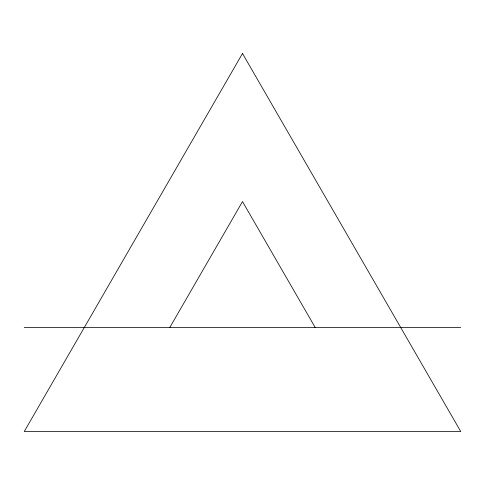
<?xml version="1.0" encoding="UTF-8"?>
<svg xmlns="http://www.w3.org/2000/svg" width="485" height="485" viewBox="0 0 485 485"><rect width="100%" height="100%" fill="white"/><g stroke="black" fill="none" stroke-linecap="round" stroke-linejoin="round"><path stroke-width="0.73" d="M169.75 327.581L242.5 201.572L315.25 327.581M24.25 327.581L460.75 327.581M242.5 53.489L24.25 431.511L460.75 431.511L242.5 53.489"/></g></svg>
